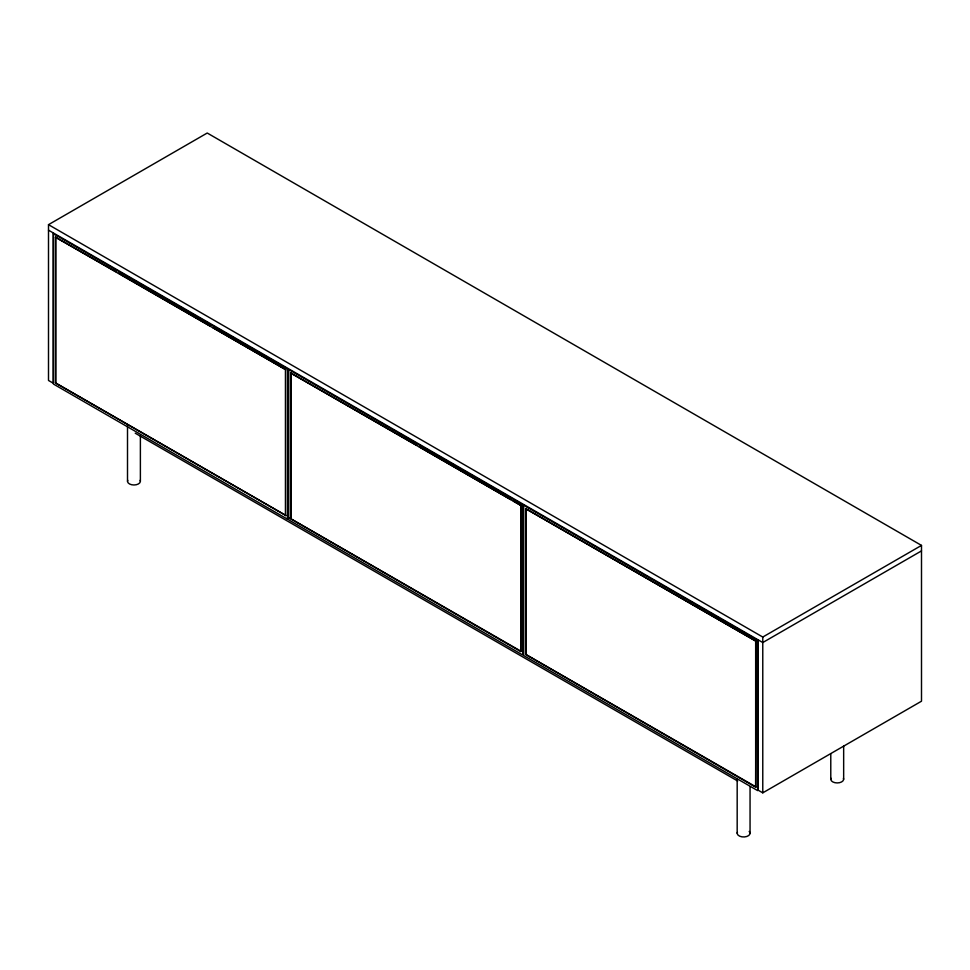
<?xml version="1.0" encoding="UTF-8"?>
<svg xmlns="http://www.w3.org/2000/svg" width="970" height="970" viewBox="0 0 970 970"><rect width="100%" height="100%" fill="white"/><g stroke="black" fill="none" stroke-linecap="round" stroke-linejoin="round"><path stroke-width="1.45" d="M53.265 232.909L53.265 383.211L48.5 380.458L48.5 224.664L207.228 133.023L921.5 545.407L921.5 701.201L762.772 792.842L758.006 790.089L758.006 639.8M55.435 382.907L285.835 515.47L55.435 382.907L55.435 237.189L115.951 271.673M55.435 237.189L285.835 369.752L212.648 327.508M513.312 501.09L521.157 505.612L520.757 651.549L290.757 518.756L290.757 373.05L416.603 445.254M287.423 519.132L287.423 368.842L53.447 233.758L53.447 384.047L287.423 519.132L289.812 517.762M290.757 518.756L521.157 651.331M290.757 373.05L521.157 505.612M525.667 508.68L756.066 641.243L755.666 787.179L525.667 654.386L525.667 508.68L756.066 641.243M525.667 654.386L756.066 786.949M48.5 224.664L762.772 637.047L921.5 545.407M921.5 550.899L762.772 642.54L48.5 230.169M118.558 273.176L210.041 325.993M419.222 446.77L510.705 499.574M135.242 433.202L737.697 781.02M843.657 746.16L843.657 779.213M830.781 753.678L830.781 779.213M762.772 637.047L762.772 792.842M755.666 641.473L755.666 787.179M750.053 786.682L750.053 833.254M737.176 779.177L737.176 833.254M526.055 508.45L526.055 654.156M520.757 505.843L520.757 651.549M291.145 372.82L291.145 518.538M285.447 369.982L285.447 515.688M140.383 436.197L140.383 481.265M127.506 425.684L127.506 481.265M55.836 236.959L55.836 382.677M749.192 831.399A6.438 3.722 0 0 1 744.451 836.94A6.438 3.722 0 0 1 737.394 832.296M843.439 778.255A6.438 3.722 0 0 1 837.219 782.935A6.438 3.722 0 0 1 830.999 778.255M140.165 480.308A6.438 3.722 0 0 1 133.945 484.988A6.438 3.722 0 0 1 127.725 480.308M522.745 504.703L288.769 369.618L288.769 519.908L522.745 654.993L522.745 504.703M757.655 640.321L523.679 505.237L523.679 655.526L757.655 790.611L757.655 640.321"/></g></svg>
